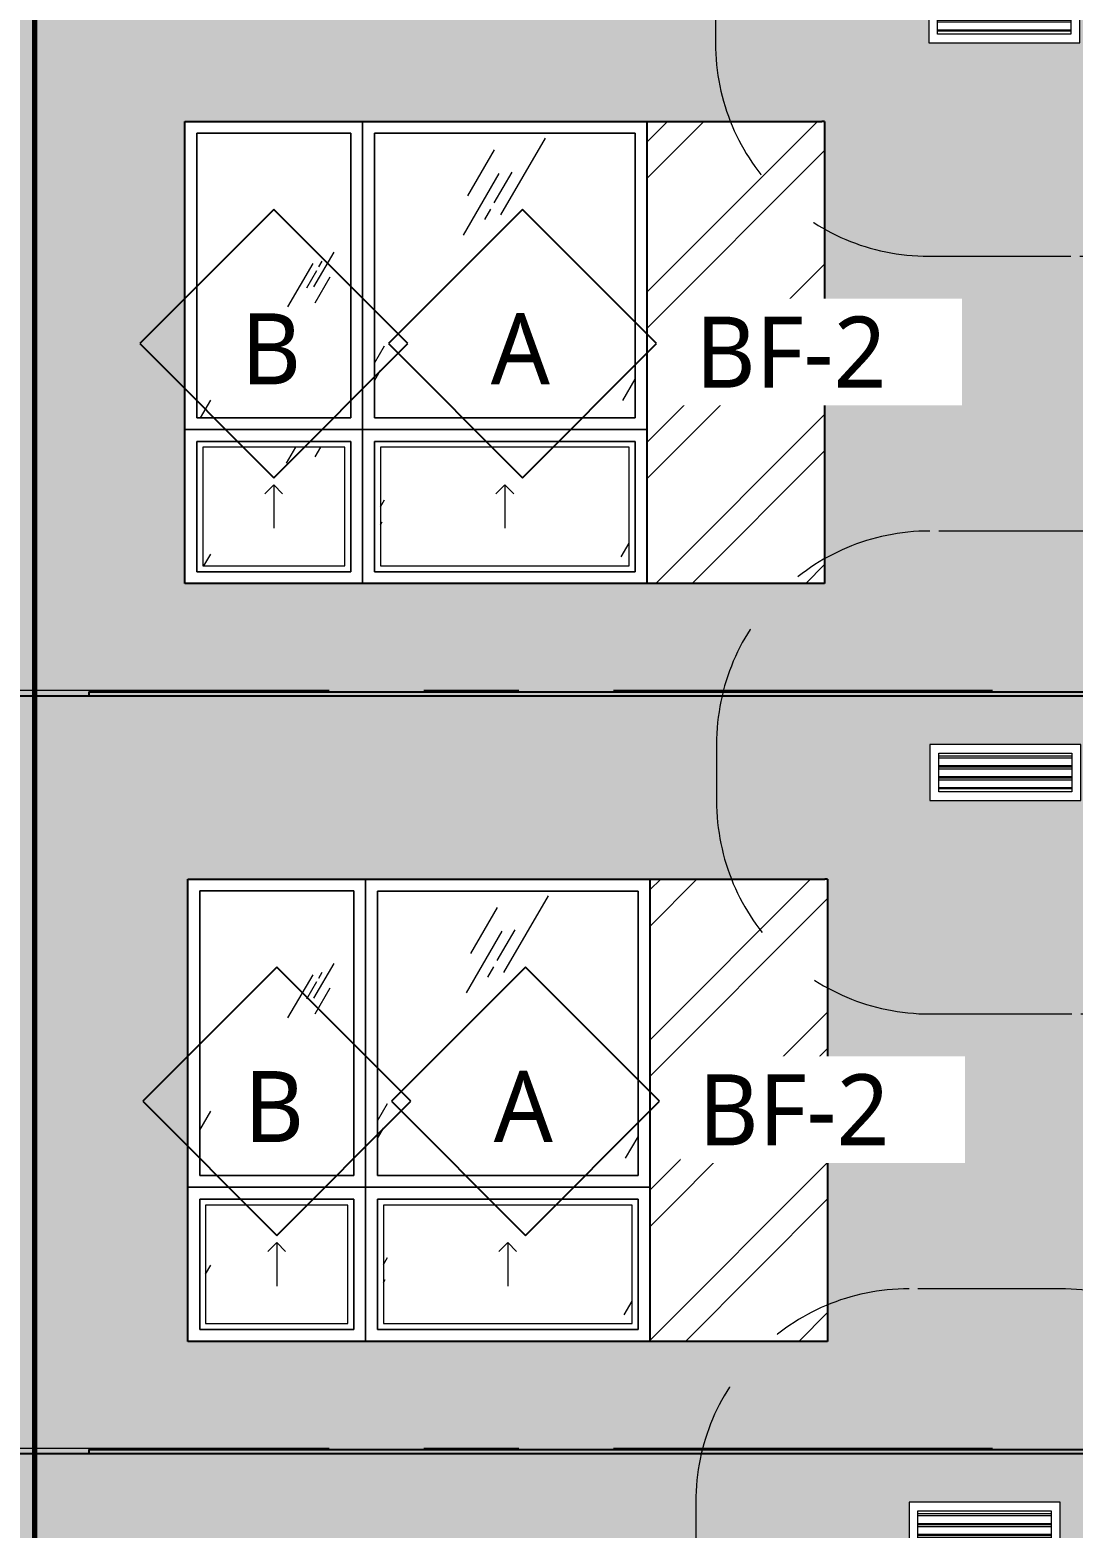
# Model space of a CAD drawing. Header units: inches. Extents: x 6 to 15224, y -733 to 6300.
# Drawn here: x 6586 to 6762.1, y 5463.4 to 5716.2 of the extents above; entities that cross this region are included whole.
import ezdxf

# ---------------------------------------------------------------- set-up
doc = ezdxf.new("R2010")
doc.units = ezdxf.units.IN
doc.header["$MEASUREMENT"] = 0
doc.linetypes.add('Center 1_2_', pattern=[112, 64, -16, 16, -16])
doc.linetypes.add('Hidden 3_16_', pattern=[36, 24, -12])
for name, color, linetype, lineweight in [('A-DETL', 90, 'Continuous', 13), ('A-FLOR-LEVL', 51, 'Continuous', 13), ('A-GENM', 13, 'Continuous', 18), ('A-GLAZ', 151, 'Continuous', 25), ('A-GLAZ-IDEN', 152, 'Continuous', 25), ('A-GLAZ-SILL', 1, 'Continuous', 18), ('A-WALL', 113, 'Continuous', 25), ('A-WALL-PATT', 111, 'Continuous', 25), ('G-ANNO-TEXT', 231, 'Continuous', 13), ('M-EQPM', 50, 'Continuous', 18), ('M-EQPM-HDLN', 50, 'Hidden 3_16_', 13)]:
    doc.layers.add(name, color=color, linetype=linetype, lineweight=lineweight)
doc.styles.add('Open Sans_5', font='OpenSans-Regular.ttf', dxfattribs={"height": 12})
pattern_1 = [(0, (7465.8091, 0), (5.12, 1.28), [0.16896, -3.671, 0.16896, -3.671, -20.48]), (0, (7465.8091, 0), (5.12, 1.28), [-7.68, 0.16896, -7.511, 0.16896, -3.671, -8.96]), (0, (7465.8091, 0), (5.12, 1.28), [-19.2, 0.16896, -2.391, 0.16896, -6.231]), (120, (7467.7291, 0.64), (-3.66851252, 3.79405007), [0.16896, -3.671, 0.16896, -3.671, -20.48]), (120, (7467.7291, 0.64), (-3.66851252, 3.79405007), [-7.68, 0.16896, -7.511, 0.16896, -3.671, -8.96]), (120, (7467.7291, 0.64), (-3.66851252, 3.79405007), [-19.2, 0.16896, -2.391, 0.16896, -6.231]), (240, (7468.3691, 3.2), (-1.45148748, -5.07405007), [0.16896, -3.671, 0.16896, -3.671, -20.48]), (240, (7468.3691, 3.2), (-1.45148748, -5.07405007), [-7.68, 0.16896, -7.511, 0.16896, -3.671, -8.96]), (240, (7468.3691, 3.2), (-1.45148748, -5.07405007), [-19.2, 0.16896, -2.391, 0.16896, -6.231])]

# ---------------------------------------------------------------- blocks, each defined once
blk = doc.blocks.new('1-2 WD Adaptive-Recess-TS - 4_-0_x6_-6_ - 2_-6_ Recess R-V100-NORTH ELEVATION')
at = {"layer": 'A-GLAZ', "lineweight": 13}
h = blk.add_hatch(dxfattribs=at)
h.set_pattern_fill('FP_210', color=256, style=0, pattern_type=2)
h.set_pattern_definition([(59.808, (755.558, 5688.556), (144.0017, 239.99866), [9, -754.581]), (59.808, (754.824, 5681.943), (144.0017, 239.99866), [12, -751.581]), (59.808, (760.009, 5687.373), (144.0017, 239.99866), [6, -757.581]), (59.808, (758.42, 5684.594), (144.0017, 239.99866), [2, -761.581]), (59.808, (761.115, 5685.348), (144.0017, 239.99866), [15, -748.581]), (59.808, (786.533, 5655.154), (144.0017, 239.99866), [5.063, -758.519]), (59.808, (786.092, 5657.418), (144.0017, 239.99866), [6.75, -756.831]), (59.808, (784.882, 5657.275), (144.0017, 239.99866), [3.375, -760.206]), (59.808, (786.914, 5660.779), (144.0017, 239.99866), [1.125, -762.456]), (59.808, (781.7, 5654.047), (144.0017, 239.99866), [8.437, -755.144])])
h.paths.add_polyline_path([(748.79, 5650.75), (770.06, 5650.75), (770.06, 5698.75), (726.06, 5698.75), (726.06, 5650.75)])
h = blk.add_hatch(dxfattribs=at)
h.set_pattern_fill('FP_208', color=256, style=0, pattern_type=2)
h.set_pattern_definition([(45.064, (1561.898, 0), (-12.64331, 12.67116), []), (45.064, (1561.898, 19.2), (-12.64331, 12.67116), [])])
h.paths.add_polyline_path([(772.06, 5622.75), (802.06, 5622.75), (802.06, 5700.75), (772.06, 5700.75), (772.06, 5685.41)])
at = {"layer": 'A-GLAZ-SILL', "lineweight": 13}
h = blk.add_hatch(dxfattribs=at)
h.set_pattern_fill('FP_209', color=256, style=0, pattern_type=2)
h.set_pattern_definition([(59.808, (755.558, 5662.556), (144.0017, 239.99866), [9, -754.581]), (59.808, (754.824, 5655.943), (144.0017, 239.99866), [12, -751.581]), (59.808, (760.009, 5661.373), (144.0017, 239.99866), [6, -757.581]), (59.808, (758.42, 5658.594), (144.0017, 239.99866), [2, -761.581]), (59.808, (761.115, 5659.348), (144.0017, 239.99866), [15, -748.581]), (59.808, (786.533, 5629.154), (144.0017, 239.99866), [5.062, -758.519]), (59.808, (786.092, 5631.418), (144.0017, 239.99866), [6.75, -756.831]), (59.808, (784.882, 5631.275), (144.0017, 239.99866), [3.375, -760.206]), (59.808, (786.914, 5634.779), (144.0017, 239.99866), [1.125, -762.456]), (59.808, (781.7, 5628.047), (144.0017, 239.99866), [8.438, -755.144])])
h.paths.add_polyline_path([(748.79, 5625.75), (769.06, 5625.75), (769.06, 5645.75), (727.06, 5645.75), (727.06, 5625.75), (747.06, 5625.75)])
at = {"layer": 'A-GLAZ', "lineweight": 13}
for p, q in [((724.06, 5648.75), (724.06, 5700.75)), ((724.06, 5700.75), (801.59, 5700.75)), ((724.06, 5622.75), (724.06, 5700.75)), ((770.06, 5698.75), (726.06, 5698.75)), ((726.06, 5698.75), (726.06, 5650.75)), ((770.06, 5650.75), (770.06, 5698.75)), ((726.06, 5650.75), (770.06, 5650.75)), ((724.06, 5622.75), (724.06, 5648.75)), ((724.06, 5648.75), (772.06, 5648.75)), ((772.06, 5648.75), (724.06, 5648.75)), ((770.06, 5646.75), (726.06, 5646.75)), ((726.06, 5646.75), (726.06, 5624.75)), ((770.06, 5624.75), (770.06, 5646.75)), ((801.59, 5622.75), (724.06, 5622.75)), ((726.06, 5624.75), (770.06, 5624.75))]:
    blk.add_line(p, q, dxfattribs=at)
at = {"layer": 'A-GLAZ'}
for p, q in [((772.06, 5700.75), (772.06, 5622.75)), ((802.06, 5700.75), (801.59, 5700.75)), ((802.06, 5700.75), (802.06, 5622.75)), ((802.06, 5622.75), (801.59, 5622.75))]:
    blk.add_line(p, q, dxfattribs=at)
at = {"layer": 'A-GLAZ', "linetype": 'Hidden 3_16_', "lineweight": 13}
for q in [(746.56, 5637.92), (749.56, 5637.92), (748.06, 5632.08)]:
    blk.add_line((748.06, 5639.42), q, dxfattribs=at)
at = {"layer": 'A-GLAZ-SILL'}
for p, q in [((726.06, 5698.75), (770.06, 5698.75)), ((726.06, 5650.75), (726.06, 5698.75)), ((770.06, 5698.75), (726.06, 5698.75)), ((726.06, 5698.75), (726.06, 5650.75)), ((770.06, 5698.75), (770.06, 5650.75)), ((770.06, 5650.75), (770.06, 5698.75)), ((770.06, 5650.75), (726.06, 5650.75)), ((726.06, 5650.75), (770.06, 5650.75)), ((726.06, 5646.75), (770.06, 5646.75)), ((726.06, 5624.75), (726.06, 5646.75)), ((770.06, 5646.75), (726.06, 5646.75)), ((726.06, 5646.75), (726.06, 5624.75)), ((769.06, 5645.75), (727.06, 5645.75)), ((727.06, 5645.75), (727.06, 5625.75)), ((769.06, 5625.75), (769.06, 5645.75)), ((770.06, 5646.75), (770.06, 5624.75)), ((770.06, 5624.75), (770.06, 5646.75)), ((727.06, 5625.75), (769.06, 5625.75)), ((770.06, 5624.75), (726.06, 5624.75)), ((726.06, 5624.75), (770.06, 5624.75))]:
    blk.add_line(p, q, dxfattribs=at)
blk = doc.blocks.new('1-2 WD Adaptive - 2_-6_x6_-6_-V87-NORTH ELEVATION')
at = {"layer": 'A-GLAZ', "lineweight": 13}
h = blk.add_hatch(dxfattribs=at)
h.set_pattern_fill('FP_172', color=256, style=0, pattern_type=2)
h.set_pattern_definition([(59.808, (1131.058, 5944.306), (144.0017, 239.99866), [9, -754.581]), (59.808, (1130.324, 5937.693), (144.0017, 239.99866), [12, -751.581]), (59.808, (1135.509, 5943.123), (144.0017, 239.99866), [6, -757.581]), (59.808, (1133.92, 5940.344), (144.0017, 239.99866), [2, -761.581]), (59.808, (1136.615, 5941.098), (144.0017, 239.99866), [15, -748.581]), (59.808, (1162.033, 5910.904), (144.0017, 239.99866), [5.063, -758.519]), (59.808, (1161.592, 5913.168), (144.0017, 239.99866), [6.75, -756.831]), (59.808, (1160.382, 5913.025), (144.0017, 239.99866), [3.375, -760.206]), (59.808, (1162.414, 5916.529), (144.0017, 239.99866), [1.125, -762.456]), (59.808, (1157.2, 5909.797), (144.0017, 239.99866), [8.437, -755.144])])
h.paths.add_polyline_path([(1110.56, 5906.5), (1136.56, 5906.5), (1136.56, 5954.5), (1110.56, 5954.5), (1110.56, 5932.5)])
at = {"layer": 'A-GLAZ-SILL', "lineweight": 13}
h = blk.add_hatch(dxfattribs=at)
h.set_pattern_fill('FP_171', color=256, style=0, pattern_type=2)
h.set_pattern_definition([(59.808, (1131.058, 5918.306), (144.0017, 239.99866), [9, -754.581]), (59.808, (1130.324, 5911.693), (144.0017, 239.99866), [12, -751.581]), (59.808, (1135.509, 5917.123), (144.0017, 239.99866), [6, -757.581]), (59.808, (1133.92, 5914.344), (144.0017, 239.99866), [2, -761.581]), (59.808, (1136.615, 5915.098), (144.0017, 239.99866), [15, -748.581]), (59.808, (1162.033, 5884.904), (144.0017, 239.99866), [5.063, -758.519]), (59.808, (1161.592, 5887.168), (144.0017, 239.99866), [6.75, -756.831]), (59.808, (1160.382, 5887.025), (144.0017, 239.99866), [3.375, -760.206]), (59.808, (1162.414, 5890.529), (144.0017, 239.99866), [1.125, -762.456]), (59.808, (1157.2, 5883.797), (144.0017, 239.99866), [8.438, -755.144])])
h.paths.add_polyline_path([(1121.29, 5881.5), (1135.56, 5881.5), (1135.56, 5901.5), (1111.56, 5901.5), (1111.56, 5881.5)])
at = {"layer": 'A-GLAZ', "lineweight": 13}
for p, q in [((1108.56, 5956.5), (1138.56, 5956.5)), ((1108.56, 5878.5), (1108.56, 5956.5)), ((1138.56, 5956.5), (1138.56, 5904.5)), ((1138.56, 5956.5), (1138.56, 5878.5)), ((1136.56, 5954.5), (1110.56, 5954.5)), ((1110.56, 5954.5), (1110.56, 5906.5)), ((1136.56, 5906.5), (1136.56, 5954.5)), ((1110.56, 5906.5), (1136.56, 5906.5)), ((1108.56, 5904.5), (1138.56, 5904.5)), ((1138.56, 5904.5), (1108.56, 5904.5)), ((1138.56, 5904.5), (1138.56, 5878.5)), ((1136.56, 5902.5), (1110.56, 5902.5)), ((1110.56, 5902.5), (1110.56, 5880.5)), ((1136.56, 5880.5), (1136.56, 5902.5)), ((1138.56, 5878.5), (1108.56, 5878.5)), ((1110.56, 5880.5), (1136.56, 5880.5))]:
    blk.add_line(p, q, dxfattribs=at)
at = {"layer": 'A-GLAZ', "linetype": 'Hidden 3_16_', "lineweight": 13}
for q in [(1122.06, 5893.67), (1125.06, 5893.67), (1123.56, 5887.83)]:
    blk.add_line((1123.56, 5895.17), q, dxfattribs=at)
at = {"layer": 'A-GLAZ-SILL'}
for p, q in [((1110.56, 5954.5), (1136.56, 5954.5)), ((1110.56, 5906.5), (1110.56, 5954.5)), ((1136.56, 5954.5), (1110.56, 5954.5)), ((1110.56, 5954.5), (1110.56, 5906.5)), ((1136.56, 5954.5), (1136.56, 5906.5)), ((1136.56, 5906.5), (1136.56, 5954.5)), ((1136.56, 5906.5), (1110.56, 5906.5)), ((1110.56, 5906.5), (1136.56, 5906.5)), ((1110.56, 5902.5), (1136.56, 5902.5)), ((1110.56, 5880.5), (1110.56, 5902.5)), ((1136.56, 5902.5), (1110.56, 5902.5)), ((1110.56, 5902.5), (1110.56, 5880.5)), ((1135.56, 5901.5), (1111.56, 5901.5)), ((1111.56, 5901.5), (1111.56, 5881.5)), ((1135.56, 5881.5), (1135.56, 5901.5)), ((1136.56, 5902.5), (1136.56, 5880.5)), ((1136.56, 5880.5), (1136.56, 5902.5)), ((1111.56, 5881.5), (1135.56, 5881.5)), ((1136.56, 5880.5), (1110.56, 5880.5)), ((1110.56, 5880.5), (1136.56, 5880.5))]:
    blk.add_line(p, q, dxfattribs=at)
blk = doc.blocks.new('ME Louvers w Trim-AM - 24_ x 8_-17810123-NORTH ELEVATION')
at = {"layer": 'A-GENM', "lineweight": 13}
for p, q in [((518.81, 5465.75), (496.31, 5465.75)), ((496.31, 5465.48), (518.81, 5465.48)), ((518.81, 5464.1), (496.31, 5464.1)), ((518.81, 5463.95), (496.31, 5463.95)), ((518.81, 5463.9), (496.31, 5463.9)), ((496.31, 5463.63), (518.81, 5463.63)), ((518.81, 5462.25), (496.31, 5462.25)), ((518.81, 5462.1), (496.31, 5462.1)), ((518.81, 5462.05), (496.31, 5462.05)), ((496.31, 5461.78), (518.81, 5461.78)), ((518.81, 5460.4), (496.31, 5460.4)), ((518.81, 5460.25), (496.31, 5460.25))]:
    blk.add_line(p, q, dxfattribs=at)
at = {"layer": 'M-EQPM'}
for p, q in [((494.81, 5467.75), (494.81, 5458.25)), ((520.31, 5467.75), (494.81, 5467.75)), ((496.31, 5466.25), (518.81, 5466.25)), ((496.31, 5459.75), (496.31, 5466.25)), ((518.81, 5466.25), (518.81, 5459.75)), ((520.31, 5458.25), (520.31, 5467.75)), ((518.81, 5459.75), (496.31, 5459.75)), ((494.81, 5458.25), (520.31, 5458.25))]:
    blk.add_line(p, q, dxfattribs=at)
at = {"layer": 'M-EQPM-HDLN'}
for p, q in [((520.31, 5503.75), (494.81, 5503.75)), ((458.81, 5467.75), (458.81, 5458.25)), ((556.31, 5458.25), (556.31, 5467.75)), ((494.81, 5422.25), (520.31, 5422.25))]:
    blk.add_line(p, q, dxfattribs=at)
for centre, start, end in [((494.81, 5467.75), 90, 180), ((520.31, 5467.75), 0, 90), ((494.81, 5458.25), 180, 270), ((520.31, 5458.25), 270, 360)]:
    blk.add_arc(centre, 36, start, end, dxfattribs=at)
blk = doc.blocks.new('1-2 WD Adaptive-Recess-TS - 4_-0_x6_-6_ - 2_-6_ Recess R-V129-NORTH ELEVATION')
at = {"layer": 'A-GLAZ', "lineweight": 13}
h = blk.add_hatch(dxfattribs=at)
h.set_pattern_fill('FP_173', color=256, style=0, pattern_type=2)
h.set_pattern_definition([(45.064, (1561.9, 0), (-12.64331, 12.67116), []), (45.064, (1561.9, 19.2), (-12.64331, 12.67116), [])])
h.paths.add_polyline_path([(802.56, 5494.87), (802.56, 5572.87), (772.56, 5572.87), (772.56, 5494.87), (802.09, 5494.87)])
h = blk.add_hatch(dxfattribs=at)
h.set_pattern_fill('FP_291', color=256, style=0, pattern_type=2)
h.set_pattern_definition([(59.808, (756.058, 5560.681), (144.0017, 239.99866), [9, -754.581]), (59.808, (755.324, 5554.068), (144.0017, 239.99866), [12, -751.581]), (59.808, (760.509, 5559.498), (144.0017, 239.99866), [6, -757.581]), (59.808, (758.92, 5556.719), (144.0017, 239.99866), [2, -761.581]), (59.808, (761.615, 5557.473), (144.0017, 239.99866), [15, -748.581]), (59.808, (787.033, 5527.279), (144.0017, 239.99866), [5.063, -758.519]), (59.808, (786.592, 5529.543), (144.0017, 239.99866), [6.75, -756.831]), (59.808, (785.382, 5529.4), (144.0017, 239.99866), [3.375, -760.206]), (59.808, (787.414, 5532.904), (144.0017, 239.99866), [1.125, -762.456]), (59.808, (782.2, 5526.172), (144.0017, 239.99866), [8.437, -755.144])])
h.paths.add_polyline_path([(748.79, 5522.87), (770.56, 5522.87), (770.56, 5570.87), (726.56, 5570.87), (726.56, 5522.87)])
at = {"layer": 'A-GLAZ-SILL', "lineweight": 13}
h = blk.add_hatch(dxfattribs=at)
h.set_pattern_fill('FP_290', color=256, style=0, pattern_type=2)
h.set_pattern_definition([(59.808, (756.058, 5534.681), (144.0017, 239.99866), [9, -754.581]), (59.808, (755.324, 5528.068), (144.0017, 239.99866), [12, -751.581]), (59.808, (760.509, 5533.498), (144.0017, 239.99866), [6, -757.581]), (59.808, (758.92, 5530.719), (144.0017, 239.99866), [2, -761.581]), (59.808, (761.615, 5531.473), (144.0017, 239.99866), [15, -748.581]), (59.808, (787.033, 5501.279), (144.0017, 239.99866), [5.062, -758.519]), (59.808, (786.592, 5503.543), (144.0017, 239.99866), [6.75, -756.831]), (59.808, (785.382, 5503.4), (144.0017, 239.99866), [3.375, -760.206]), (59.808, (787.414, 5506.904), (144.0017, 239.99866), [1.125, -762.456]), (59.808, (782.2, 5500.172), (144.0017, 239.99866), [8.438, -755.144])])
h.paths.add_polyline_path([(727.56, 5497.87), (769.56, 5497.87), (769.56, 5517.87), (727.56, 5517.87), (727.56, 5510.48)])
at = {"layer": 'A-GLAZ', "lineweight": 13}
for p, q in [((724.56, 5520.87), (724.56, 5572.87)), ((724.56, 5572.87), (802.09, 5572.87)), ((724.56, 5494.87), (724.56, 5572.87)), ((770.56, 5570.87), (726.56, 5570.87)), ((726.56, 5570.87), (726.56, 5522.87)), ((770.56, 5522.87), (770.56, 5570.87)), ((726.56, 5522.87), (770.56, 5522.87)), ((724.56, 5494.87), (724.56, 5520.87)), ((724.56, 5520.87), (772.56, 5520.87)), ((772.56, 5520.87), (724.56, 5520.87)), ((770.56, 5518.87), (726.56, 5518.87)), ((726.56, 5518.87), (726.56, 5496.87)), ((770.56, 5496.87), (770.56, 5518.87)), ((726.56, 5496.87), (770.56, 5496.87)), ((802.09, 5494.87), (724.56, 5494.87))]:
    blk.add_line(p, q, dxfattribs=at)
at = {"layer": 'A-GLAZ'}
for p, q in [((772.56, 5572.87), (772.56, 5494.87)), ((802.56, 5572.87), (802.09, 5572.87)), ((802.56, 5572.87), (802.56, 5494.87)), ((802.56, 5494.87), (802.09, 5494.87))]:
    blk.add_line(p, q, dxfattribs=at)
at = {"layer": 'A-GLAZ', "linetype": 'Hidden 3_16_', "lineweight": 13}
for q in [(747.06, 5510.04), (750.06, 5510.04), (748.56, 5504.21)]:
    blk.add_line((748.56, 5511.54), q, dxfattribs=at)
at = {"layer": 'A-GLAZ-SILL'}
for p, q in [((726.56, 5570.87), (770.56, 5570.87)), ((726.56, 5522.87), (726.56, 5570.87)), ((770.56, 5570.87), (726.56, 5570.87)), ((726.56, 5570.87), (726.56, 5522.87)), ((770.56, 5570.87), (770.56, 5522.87)), ((770.56, 5522.87), (770.56, 5570.87)), ((770.56, 5522.87), (726.56, 5522.87)), ((726.56, 5522.87), (770.56, 5522.87)), ((726.56, 5518.87), (770.56, 5518.87)), ((726.56, 5496.87), (726.56, 5518.87)), ((770.56, 5518.87), (726.56, 5518.87)), ((726.56, 5518.87), (726.56, 5496.87)), ((769.56, 5517.87), (727.56, 5517.87)), ((727.56, 5517.87), (727.56, 5497.87)), ((769.56, 5497.87), (769.56, 5517.87)), ((770.56, 5518.87), (770.56, 5496.87)), ((770.56, 5496.87), (770.56, 5518.87)), ((770.56, 5496.87), (726.56, 5496.87)), ((726.56, 5496.87), (770.56, 5496.87)), ((727.56, 5497.87), (769.56, 5497.87))]:
    blk.add_line(p, q, dxfattribs=at)
blk = doc.blocks.new('TAG Window-AM - Standard-51685-NORTH ELEVATION')
at = {"layer": 'A-GLAZ-IDEN'}
for p, q in [((1541.89, 5558), (1519.26, 5535.38)), ((1564.52, 5535.38), (1541.89, 5558)), ((1519.26, 5535.38), (1541.89, 5512.75)), ((1541.89, 5512.75), (1564.52, 5535.38))]:
    blk.add_line(p, q, dxfattribs=at)

msp = doc.modelspace()

# ---------------------------------------------------------------- hatches: boundary and pattern name
at = {"layer": 'A-WALL-PATT'}
for points in [[(6586.8363696, 5603.75), (6586.8363696, 5731.625), (6550.4613696, 5731.625), (6550.4613696, 5603.75), (6555.13070256, 5603.75)], [(6586.8363696, 5475.875), (6586.8363696, 5603.75), (6550.4613696, 5603.75), (6550.4613696, 5475.875), (6555.13070256, 5475.875)], [(6550.4613696, 5349), (6586.8363696, 5349), (6586.8363696, 5475.875), (6550.4613696, 5475.875), (6550.4613696, 5367)]]:
    msp.add_hatch(color=256, dxfattribs=at).paths.add_polyline_path(points)
at = {"layer": 'A-WALL-PATT', "lineweight": 13}
h = msp.add_hatch(dxfattribs=at)
h.set_pattern_fill('FP_144', color=256, style=0, pattern_type=2)
h.set_pattern_definition(pattern_1)
h.paths.add_polyline_path([(6591.1488696, 5603.75), (6595.8988696, 5603.75), (6595.8988696, 5731.625), (6586.8363696, 5731.625), (6586.8363696, 5603.75)])
h = msp.add_hatch(dxfattribs=at)
h.set_pattern_fill('FP_144', color=256, style=0, pattern_type=2)
h.set_pattern_definition(pattern_1)
h.paths.add_polyline_path([(6964.87703589, 5604.5), (7395.3988696, 5604.5), (7395.3988696, 5731.625), (6595.8988696, 5731.625), (6595.8988696, 5604.5), (6927.62736923, 5604.5)])
h.paths.add_polyline_path([(7290.1488696, 5622.75), (7230.1488696, 5622.75), (7230.1488696, 5700.75), (7290.1488696, 5700.75), (7290.1488696, 5626.51504298)])
h.paths.add_polyline_path([(7337.37370256, 5622.75), (7308.1488696, 5622.75), (7308.1488696, 5700.75), (7374.1488696, 5700.75), (7374.1488696, 5622.75), (7354.1488696, 5622.75)])
h.paths.add_polyline_path([(7206.1488696, 5622.75), (7176.1488696, 5622.75), (7176.1488696, 5700.75), (7206.1488696, 5700.75), (7206.1488696, 5685.41240001)])
h.paths.add_polyline_path([(6964.87703589, 5622.75), (6924.1488696, 5622.75), (6924.1488696, 5700.75), (6990.1488696, 5700.75), (6990.1488696, 5622.75), (6989.86682442, 5622.75)])
h.paths.add_polyline_path([(6792.1488696, 5622.75), (6792.1488696, 5700.75), (6858.1488696, 5700.75), (6858.1488696, 5622.75), (6792.43091477, 5622.75)])
h.paths.add_polyline_path([(7026.1488696, 5622.75), (7026.1488696, 5700.75), (7134.1488696, 5700.75), (7134.1488696, 5622.75), (7039.37636923, 5622.75)])
h.paths.add_polyline_path([(6666.87970256, 5622.75), (6612.1488696, 5622.75), (6612.1488696, 5700.75), (6720.1488696, 5700.75), (6720.1488696, 5622.75), (6690.1488696, 5622.75)])
h.paths.add_polyline_path([(6763.2113696, 5714), (6737.7113696, 5714), (6737.7113696, 5723.5), (6763.2113696, 5723.5), (6763.2113696, 5714.39631579)])
h.paths.add_polyline_path([(7127.7113696, 5714), (7127.7113696, 5723.5), (7153.2113696, 5723.5), (7153.2113696, 5714), (7128.4613696, 5714)])
h.paths.add_polyline_path([(6902.7113696, 5714), (6878.7113696, 5714), (6878.7113696, 5723.5), (6904.2113696, 5723.5), (6904.2113696, 5714), (6903.4613696, 5714)])
h = msp.add_hatch(dxfattribs=at)
h.set_pattern_fill('FP_144', color=256, style=0, pattern_type=2)
h.set_pattern_definition(pattern_1)
h.paths.add_polyline_path([(6595.8988696, 5475.875), (6595.8988696, 5603.75), (6586.8363696, 5603.75), (6586.8363696, 5475.875), (6592.38036923, 5475.875)])
h = msp.add_hatch(dxfattribs=at)
h.set_pattern_fill('FP_144', color=256, style=0, pattern_type=2)
h.set_pattern_definition(pattern_1)
h.paths.add_polyline_path([(6964.87703589, 5603.75), (7395.3988696, 5603.75), (7395.3988696, 5604.5), (6595.8988696, 5604.5), (6595.8988696, 5603.75), (6927.62736923, 5603.75)])
h = msp.add_hatch(dxfattribs=at)
h.set_pattern_fill('FP_144', color=256, style=0, pattern_type=2)
h.set_pattern_definition(pattern_1)
h.paths.add_polyline_path([(6890.37770256, 5476.625), (7405.8363696, 5476.625), (7405.8363696, 5603.75), (6595.8988696, 5603.75), (6595.8988696, 5476.625), (6815.87836923, 5476.625)])
h.paths.add_polyline_path([(7374.1488696, 5494.875), (7308.1488696, 5494.875), (7308.1488696, 5572.875), (7374.1488696, 5572.875), (7374.1488696, 5510.54211052)])
h.paths.add_polyline_path([(6924.6488696, 5494.875), (6924.6488696, 5572.875), (6990.6488696, 5572.875), (6990.6488696, 5494.875), (6964.87703589, 5494.875)])
h.paths.add_polyline_path([(6792.6488696, 5494.875), (6792.6488696, 5572.875), (6858.6488696, 5572.875), (6858.6488696, 5494.875), (6792.93091477, 5494.875)])
h.paths.add_polyline_path([(6612.6488696, 5494.875), (6612.6488696, 5572.875), (6720.6488696, 5572.875), (6720.6488696, 5494.875), (6629.63003589, 5494.875)])
h.paths.add_polyline_path([(7026.6488696, 5494.875), (7026.6488696, 5572.875), (7134.6488696, 5572.875), (7134.6488696, 5494.875), (7039.37636923, 5494.875)])
h.paths.add_polyline_path([(7290.1787943, 5494.875), (7230.6488696, 5494.875), (7230.6488696, 5572.875), (7290.6488696, 5572.875), (7290.6488696, 5494.875)])
h.paths.add_polyline_path([(7176.6488696, 5494.875), (7176.6488696, 5572.875), (7206.6488696, 5572.875), (7206.6488696, 5494.875), (7188.37503589, 5494.875)])
h.paths.add_polyline_path([(7134.6488696, 5586.125), (7127.8988696, 5586.125), (7127.8988696, 5595.625), (7153.3988696, 5595.625), (7153.3988696, 5586.125), (7151.12536923, 5586.125)])
h.paths.add_polyline_path([(6741.37903589, 5586.125), (6737.8988696, 5586.125), (6737.8988696, 5595.625), (6763.3988696, 5595.625), (6763.3988696, 5586.125), (6760.00386923, 5586.125)])
h.paths.add_polyline_path([(6903.6488696, 5586.125), (6878.8988696, 5586.125), (6878.8988696, 5595.625), (6904.3988696, 5595.625), (6904.3988696, 5586.125)])
h = msp.add_hatch(dxfattribs=at)
h.set_pattern_fill('FP_144', color=256, style=0, pattern_type=2)
h.set_pattern_definition(pattern_1)
h.paths.add_polyline_path([(7002.12670256, 5475.875), (7405.8363696, 5475.875), (7405.8363696, 5476.625), (6595.8988696, 5476.625), (6595.8988696, 5475.875), (6990.6488696, 5475.875)])
h = msp.add_hatch(dxfattribs=at)
h.set_pattern_fill('FP_144', color=256, style=0, pattern_type=2)
h.set_pattern_definition(pattern_1)
h.paths.add_polyline_path([(6595.8988696, 5349), (6595.8988696, 5475.875), (6586.8363696, 5475.875), (6586.8363696, 5349), (6592.38036923, 5349)])
h = msp.add_hatch(dxfattribs=at)
h.set_pattern_fill('FP_144', color=256, style=0, pattern_type=2)
h.set_pattern_definition(pattern_1)
h.paths.add_polyline_path([(6611.0238696, 5349), (6622.1488696, 5349), (6622.1488696, 5377), (7520.3988696, 5377), (7520.3988696, 5475.875), (6595.8988696, 5475.875), (6595.8988696, 5349), (6597.33538728, 5349)])
h.paths.add_polyline_path([(6964.87703589, 5385), (6906.3988696, 5385), (6906.3988696, 5445), (6972.3988696, 5445), (6972.3988696, 5385)])
h.paths.add_polyline_path([(6619.10720293, 5385), (6612.3988696, 5385), (6612.3988696, 5445), (6708.3988696, 5445), (6708.3988696, 5385), (6622.1488696, 5385)])
h.paths.add_polyline_path([(7113.87570256, 5385), (7026.1488696, 5385), (7026.1488696, 5445), (7122.1488696, 5445), (7122.1488696, 5385), (7121.86682442, 5385)])
h.paths.add_polyline_path([(6768.1488696, 5385), (6768.1488696, 5445), (6816.1488696, 5445), (6816.1488696, 5385), (6768.43091477, 5385)])
h.paths.add_polyline_path([(7482.1488696, 5385), (7452.1488696, 5385), (7452.1488696, 5445), (7482.1488696, 5445), (7482.1488696, 5405.51373334)])
h.paths.add_polyline_path([(7350.1488696, 5385), (7350.1488696, 5445), (7380.1488696, 5445), (7380.1488696, 5385)])
h.paths.add_polyline_path([(7200.1488696, 5385), (7200.1488696, 5445), (7248.1488696, 5445), (7248.1488696, 5385)])
h.paths.add_polyline_path([(7326.1488696, 5385), (7266.1488696, 5385), (7266.1488696, 5445), (7326.1488696, 5445), (7326.1488696, 5390.07488987)])
h.paths.add_polyline_path([(6858.1488696, 5385), (6828.1488696, 5385), (6828.1488696, 5445), (6858.1488696, 5445), (6858.1488696, 5405.51373334)])
h.paths.add_polyline_path([(6903.6488696, 5458.25), (6878.8988696, 5458.25), (6878.8988696, 5467.75), (6904.3988696, 5467.75), (6904.3988696, 5458.25), (6903.79619102, 5458.25)])
h.paths.add_polyline_path([(7151.01494102, 5458.25), (7127.8988696, 5458.25), (7127.8988696, 5467.75), (7153.3988696, 5467.75), (7153.3988696, 5458.25), (7151.12536923, 5458.25)])
h.paths.add_polyline_path([(6735.1488696, 5458.25), (6734.3988696, 5458.25), (6734.3988696, 5467.75), (6759.8988696, 5467.75), (6759.8988696, 5458.25), (6735.8988696, 5458.25)])

# ---------------------------------------------------------------- linework, layer by layer
at = {"layer": 'A-DETL', "lineweight": 70}
msp.add_line((6586.8363696, 5109), (6586.8363696, 6037), dxfattribs=at)
at = {"layer": 'A-FLOR-LEVL', "linetype": 'Center 1_2_'}
for p, q in [((5788.49234292, 5604.75), (8064.94482678, 5604.75)), ((5788.49234292, 5476.875), (8064.94482678, 5476.875))]:
    msp.add_line(p, q, dxfattribs=at)
at = {"layer": 'A-WALL'}
for p, q in [((6586.8363696, 5109), (6586.8363696, 5731.625)), ((6612.1488696, 5622.75), (6612.1488696, 5700.75)), ((6612.1488696, 5700.75), (6719.6787943, 5700.75)), ((6719.6787943, 5622.75), (6612.1488696, 5622.75)), ((7788.4613696, 5603.75), (5883.2113696, 5603.75)), ((6595.8988696, 5604.5), (7406.4613696, 5604.5)), ((6595.8988696, 5604.5), (6595.8988696, 5603.75)), ((6612.6488696, 5494.875), (6612.6488696, 5572.875)), ((6612.6488696, 5572.875), (6720.1787943, 5572.875)), ((6720.1787943, 5494.875), (6612.6488696, 5494.875)), ((6595.8988696, 5476.625), (6595.8988696, 5475.875)), ((6595.8988696, 5476.625), (7405.8363696, 5476.625)), ((7788.4613696, 5475.875), (5883.2113696, 5475.875))]:
    msp.add_line(p, q, dxfattribs=at)

# ---------------------------------------------------------------- block references
at = {"layer": 'A-GLAZ'}
for name, p in [('1-2 WD Adaptive - 2_-6_x6_-6_-V87-NORTH ELEVATION', (5503.58809281, -255.75)), ('1-2 WD Adaptive-Recess-TS - 4_-0_x6_-6_ - 2_-6_ Recess R-V100-NORTH ELEVATION', (5918.08809281, 0)), ('1-2 WD Adaptive - 2_-6_x6_-6_-V87-NORTH ELEVATION', (5504.08809281, -383.625)), ('1-2 WD Adaptive-Recess-TS - 4_-0_x6_-6_ - 2_-6_ Recess R-V129-NORTH ELEVATION', (5918.08809281, 0))]:
    msp.add_blockref(name, p, dxfattribs=at)
at = {"layer": 'A-GLAZ-IDEN'}
for p in [(5085.25961283, 127.875), (5127.25961283, 127.875), (5085.75961283, 0), (5127.75961283, 0)]:
    msp.add_blockref('TAG Window-AM - Standard-51685-NORTH ELEVATION', p, dxfattribs=at)
at = {"layer": 'M-EQPM-HDLN'}
for p in [(6242.90059281, 255.75), (6243.08809281, 127.875), (6239.58809281, 0)]:
    msp.add_blockref('ME Louvers w Trim-AM - 24_ x 8_-17810123-NORTH ELEVATION', p, dxfattribs=at)

# ---------------------------------------------------------------- texts
at = {"layer": 'A-GLAZ-IDEN', "lineweight": 13, "char_height": 12, "attachment_point": 1, "style": 'Open Sans_5'}
for s, insert, width in [('B', (6621.60663293, 5668.38131631), 13.332), ('A', (6663.78301088, 5668.38131631), 12.928), ('B', (6622.10663293, 5540.50631631), 13.332), ('A', (6664.28301088, 5540.50631631), 12.928)]:
    msp.add_mtext(s, dxfattribs=dict(at, insert=insert, width=width))

# ---------------------------------------------------------------- next in the draw order: texts
at = {"layer": 'G-ANNO-TEXT', "color": 7, "char_height": 12, "width": 42.016, "attachment_point": 1, "style": 'Open Sans_5', "bg_fill": 3, "box_fill_scale": 1.25, "bg_fill_color": 256, "bg_fill_true_color": 13158600, "bg_fill_transparency": 0}
for insert in [(6698.3361161, 5667.82755534), (6698.8361161, 5539.95255534)]:
    msp.add_mtext('BF-2', dxfattribs=dict(at, insert=insert))

doc.saveas('drawing.dxf')
